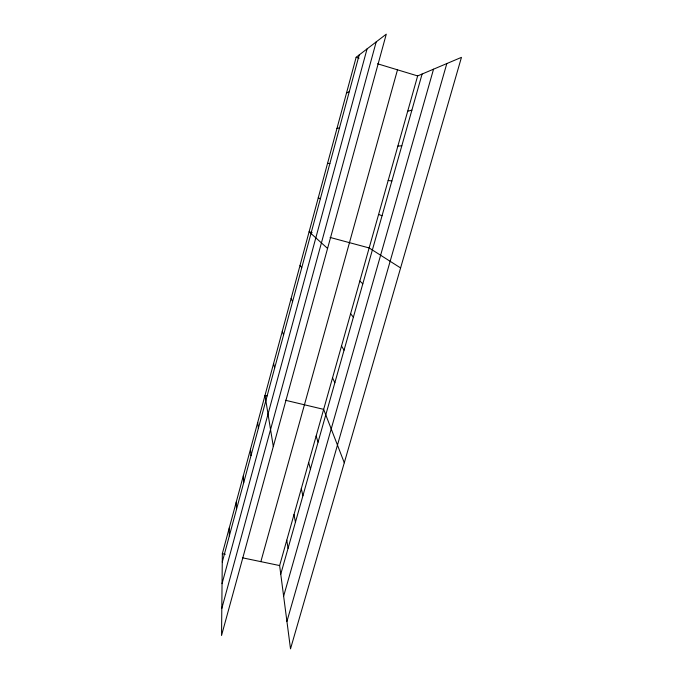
<?xml version="1.0" encoding="UTF-8"?>
<svg xmlns="http://www.w3.org/2000/svg" width="683" height="683" viewBox="0 0 683 683"><rect width="100%" height="100%" fill="white"/><g stroke="black" fill="none" stroke-linecap="round" stroke-linejoin="round"><path stroke-width="1.02" d="M222.342 553.623L221.54 635.48L386.279 34.15L356.142 57.295L222.342 553.623L225.347 554.246M222.265 562.066L359.19 54.956M222.052 583.666L367.053 48.911M221.804 608.476L376.196 41.894M260.855 561.648L397.497 69.82M279.629 565.558L417.646 75.924L461.46 57.355L290.514 648.85L279.629 565.558L242.405 557.798M280.756 574.164L422.094 74.037M283.633 596.174L433.543 69.188M286.928 621.41L446.827 63.553M346.486 93.119L349.286 91.624M336.95 128.464L339.519 127.806M407.691 111.227L411.883 110.168M397.873 146.077L401.809 145.821M327.55 163.357L329.88 163.502M388.175 180.474L391.863 181.004M267.053 395.884L264.995 395.397L273.311 446.511M285.485 400.272L323.657 409.356L344.292 462.784M312.097 232.596L309.1 231.785L327.575 248.45M330.085 237.436L369.153 247.946L400.597 267.941M356.142 57.295L359.062 58.183M377.588 63.792L417.646 75.924M378.604 214.428L382.053 215.726M318.261 197.797L320.37 198.727M359.83 281.046L362.81 283.812M350.61 313.728L353.376 317.202M300.05 265.346L301.724 267.787M341.517 346.008L344.053 350.166M332.527 377.878L334.858 382.711M291.12 298.48L292.58 301.647M282.301 331.195L283.556 335.071M316.127 436.078L318.073 442.114M308.673 462.519L310.449 469.093M273.593 363.493L274.643 368.069M301.297 488.678L302.902 495.781M293.997 514.572L295.44 522.188M286.775 540.193L288.055 548.312M257.696 422.47L258.387 428.275M250.482 449.26L251.002 455.612M243.336 475.761L243.703 482.659M236.267 501.988L236.48 509.407M229.266 527.942L229.334 535.882"/></g></svg>
